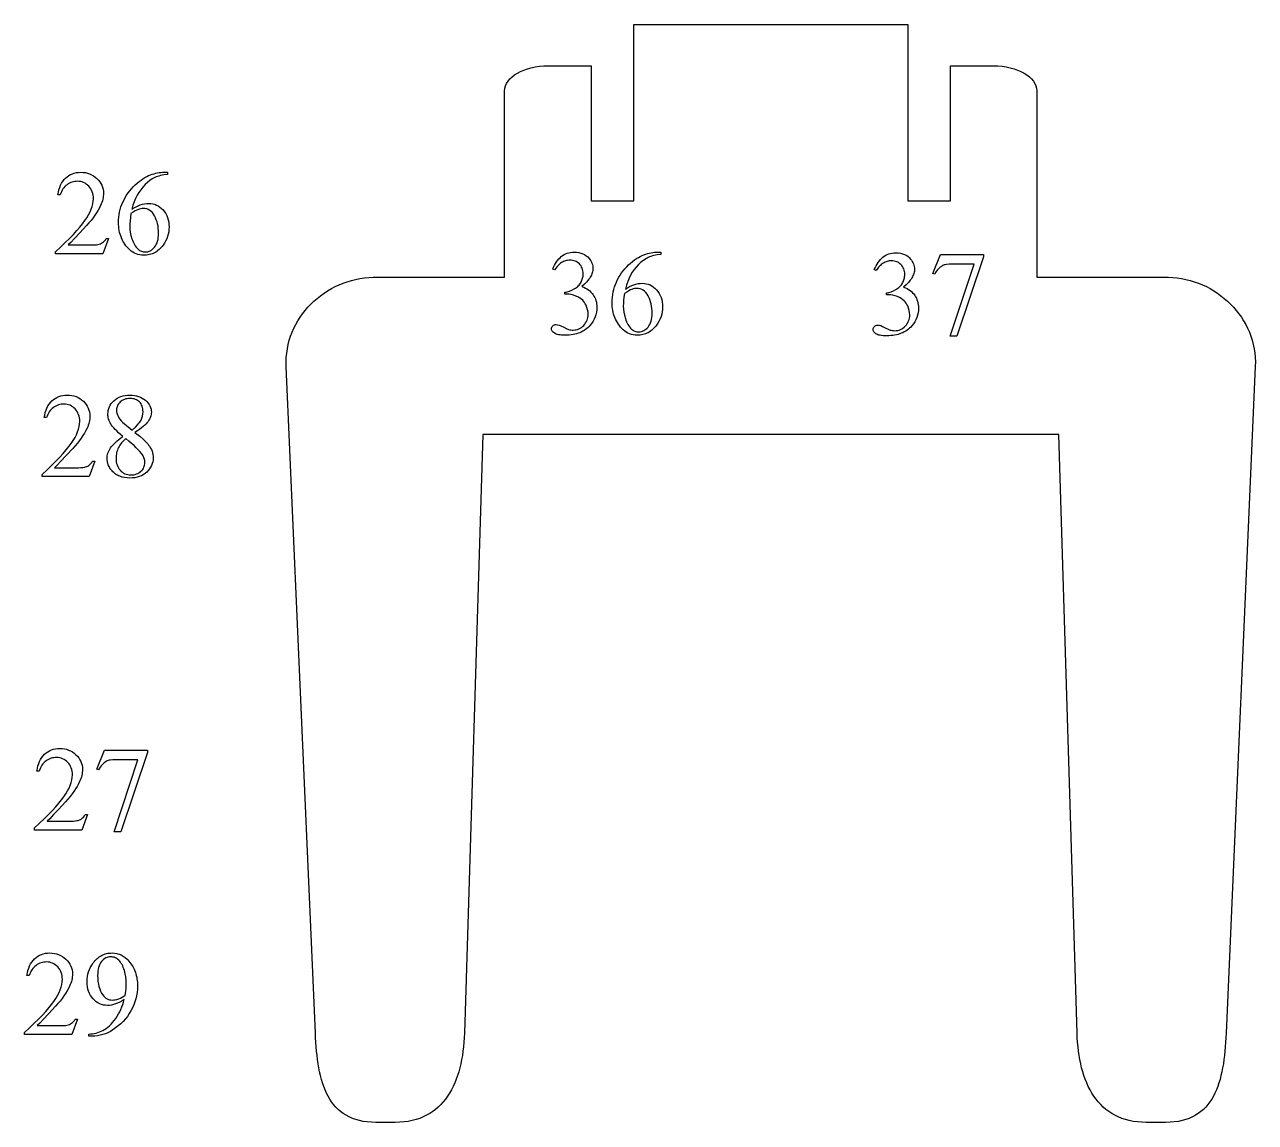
# Model space of a CAD drawing. Extents: x -27 to 581, y 232 to 579.
# Drawn here: x 492.7 to 581.4, y 235.8 to 314.9 of the extents above; entities that cross this region are included whole.
import ezdxf

# ---------------------------------------------------------------- set-up
doc = ezdxf.new("R2010")
doc.units = 0
doc.header["$MEASUREMENT"] = 0
doc.layers.get('0').update_dxf_attribs({"linetype": 'CONTINUOUS'})

msp = doc.modelspace()

# ---------------------------------------------------------------- linework, layer by layer
at = {"color": 1}
msp.add_lwpolyline([(517.806702, 296.680969), (527.276184, 296.68161), (527.276184, 310.110016), (527.292419, 310.294006), (527.34021, 310.47287), (527.417908, 310.64563), (527.523865, 310.811371), (527.656494, 310.969177), (527.814148, 311.118134), (527.9953, 311.257263), (528.198242, 311.385712), (528.421448, 311.502502), (528.663269, 311.60675), (528.922058, 311.697479), (529.196289, 311.773804), (529.484314, 311.834778), (529.784485, 311.879456), (530.095215, 311.906952), (530.414917, 311.916321), (533.508911, 311.916321), (533.508911, 302.183228), (536.580872, 302.183228), (536.580872, 314.882751), (556.335205, 314.882751), (556.335205, 302.183228), (559.407166, 302.183228), (559.407166, 311.916321), (562.50116, 311.916321), (562.820862, 311.906952), (563.131592, 311.879456), (563.431763, 311.834778), (563.719788, 311.773804), (563.994019, 311.697479), (564.252808, 311.60675), (564.494629, 311.502502), (564.717834, 311.385712), (564.920776, 311.257263), (565.101929, 311.118134), (565.259583, 310.969177), (565.392212, 310.811371), (565.498169, 310.64563), (565.575867, 310.47287), (565.623657, 310.294006), (565.639893, 310.110016), (565.639893, 296.68161), (575.109375, 296.680969), (575.433105, 296.665558), (575.753418, 296.634216), (576.069763, 296.587341), (576.381714, 296.52533), (576.688721, 296.448608), (576.990356, 296.357513), (577.286194, 296.252502), (577.575684, 296.133972), (577.858398, 296.002289), (578.133789, 295.857849), (578.401428, 295.70105), (578.660889, 295.532318), (578.911621, 295.352051), (579.153137, 295.160583), (579.38501, 294.958374), (579.606812, 294.745789), (579.817932, 294.523254), (580.017944, 294.291138), (580.206482, 294.049866), (580.382874, 293.799805), (580.546814, 293.541351), (580.697754, 293.274933), (580.835205, 293.000916), (580.95874, 292.719727), (581.06781, 292.431732), (581.161987, 292.13736), (581.240845, 291.836975), (581.303772, 291.531006), (581.350403, 291.219818), (581.380249, 290.903839), (581.392761, 290.583435), (581.387573, 290.259033), (579.28363, 242.208618), (579.267578, 241.879669), (579.247986, 241.554871), (579.224487, 241.234604), (579.196655, 240.919296), (579.164001, 240.609375), (579.126099, 240.305222), (579.082642, 240.007294), (579.033081, 239.715973), (578.97699, 239.431671), (578.914001, 239.154831), (578.84375, 238.885834), (578.765625, 238.625107), (578.679382, 238.373077), (578.584534, 238.130127), (578.480591, 237.896698), (578.367249, 237.673203), (578.244019, 237.460037), (578.110413, 237.257629), (577.966125, 237.066391), (577.810669, 236.886734), (577.643616, 236.71907), (577.464539, 236.563812), (577.273071, 236.421387), (577.068665, 236.292191), (576.851013, 236.176636), (576.61969, 236.07515), (576.374207, 235.988144), (576.114136, 235.916031), (575.839111, 235.859222), (575.548645, 235.81813), (575.242371, 235.793182), (574.919861, 235.78476), (573.524414, 235.78476), (573.199951, 235.793182), (572.888123, 235.818161), (572.588745, 235.859283), (572.301636, 235.916138), (572.026672, 235.988312), (571.76355, 236.075378), (571.512268, 236.176926), (571.272522, 236.292542), (571.044189, 236.421814), (570.827087, 236.564331), (570.621033, 236.719666), (570.425903, 236.887405), (570.241455, 237.067139), (570.067566, 237.258453), (569.904053, 237.460938), (569.750732, 237.674164), (569.607422, 237.89772), (569.473938, 238.131195), (569.350159, 238.374161), (569.23584, 238.626221), (569.13092, 238.886963), (569.035095, 239.155945), (568.948242, 239.432785), (568.870239, 239.717041), (568.800842, 240.008316), (568.739929, 240.306168), (568.687317, 240.610214), (568.642822, 240.920029), (568.606201, 241.235184), (568.577393, 241.555283), (568.556213, 241.879898), (568.542419, 242.208618), (567.215027, 285.341309), (546.458008, 285.341309), (525.70105, 285.341309), (524.373657, 242.208618), (524.359863, 241.879898), (524.338684, 241.555283), (524.309875, 241.235184), (524.273254, 240.920029), (524.22876, 240.610214), (524.176147, 240.306168), (524.115234, 240.008316), (524.045837, 239.717041), (523.967834, 239.432785), (523.880981, 239.155945), (523.785156, 238.886963), (523.680237, 238.626221), (523.565918, 238.374161), (523.442139, 238.131195), (523.308655, 237.89772), (523.165344, 237.674164), (523.012024, 237.460938), (522.848511, 237.258453), (522.674622, 237.067139), (522.490173, 236.887405), (522.295044, 236.719666), (522.088989, 236.564331), (521.871887, 236.421814), (521.643555, 236.292542), (521.403809, 236.176926), (521.152527, 236.075378), (520.889404, 235.988312), (520.614441, 235.916138), (520.327332, 235.859283), (520.027954, 235.818161), (519.716125, 235.793182), (519.391663, 235.78476), (517.996216, 235.78476), (517.673706, 235.793182), (517.367432, 235.81813), (517.076965, 235.859222), (516.801941, 235.916031), (516.54187, 235.988144), (516.296387, 236.07515), (516.065002, 236.176636), (515.847412, 236.292191), (515.643005, 236.421387), (515.451538, 236.563812), (515.272461, 236.71907), (515.105408, 236.886734), (514.949951, 237.066391), (514.805664, 237.257629), (514.672058, 237.460037), (514.548828, 237.673203), (514.435425, 237.896698), (514.331543, 238.130127), (514.236694, 238.373077), (514.150391, 238.625107), (514.072327, 238.885834), (514.002014, 239.154831), (513.939087, 239.431671), (513.882996, 239.715973), (513.833435, 240.007294), (513.789978, 240.305222), (513.752075, 240.609375), (513.719421, 240.919296), (513.691589, 241.234604), (513.668091, 241.554871), (513.648499, 241.879669), (513.632446, 242.208618), (511.528503, 290.259033), (511.523285, 290.583435), (511.535828, 290.903839), (511.565643, 291.219818), (511.612274, 291.531006), (511.675262, 291.836975), (511.754059, 292.13736), (511.848267, 292.431732), (511.957336, 292.719727), (512.080872, 293.000916), (512.218323, 293.274933), (512.369263, 293.541351), (512.533203, 293.799805), (512.709595, 294.049866), (512.898071, 294.291138), (513.098145, 294.523254), (513.309265, 294.745789), (513.531006, 294.958374), (513.762939, 295.160583), (514.004456, 295.352051), (514.255188, 295.532318), (514.514587, 295.70105), (514.782288, 295.857849), (515.057678, 296.002289), (515.340393, 296.133972), (515.629883, 296.252502), (515.925659, 296.357513), (516.227356, 296.448608), (516.534363, 296.52533), (516.846313, 296.587341), (517.162659, 296.634216), (517.482971, 296.665558)], close=True, dxfattribs=at)
at = {"color": 18}
for points in [[(498.710236, 299.474335), (498.306702, 298.365662), (494.908478, 298.365662), (494.908478, 298.522827), (495.26947, 298.856964), (495.602722, 299.175415), (495.908234, 299.47821), (496.186005, 299.76532), (496.436005, 300.036774), (496.658295, 300.292572), (496.852844, 300.532715), (497.019623, 300.757172), (497.162994, 300.971497), (497.287231, 301.181152), (497.392365, 301.386169), (497.478394, 301.586548), (497.545288, 301.782288), (497.593079, 301.973389), (497.621735, 302.159821), (497.631317, 302.341614), (497.626068, 302.475525), (497.610321, 302.603363), (497.584106, 302.725098), (497.547424, 302.840698), (497.500214, 302.950226), (497.442535, 303.05365), (497.37439, 303.15094), (497.295715, 303.242126), (497.209778, 303.324768), (497.11972, 303.396362), (497.025543, 303.45697), (496.927246, 303.506561), (496.824829, 303.545105), (496.718292, 303.572662), (496.607666, 303.589172), (496.492889, 303.594696), (496.388062, 303.59082), (496.28595, 303.579163), (496.186554, 303.559753), (496.089874, 303.532593), (495.995941, 303.49762), (495.904724, 303.454926), (495.816193, 303.404449), (495.730408, 303.346191), (495.648743, 303.280457), (495.572601, 303.207489), (495.501923, 303.127258), (495.436798, 303.039825), (495.377167, 302.94516), (495.323029, 302.843231), (495.274414, 302.7341), (495.231293, 302.617706), (495.074127, 302.617706), (495.105896, 302.808472), (495.148071, 302.987793), (495.200684, 303.155701), (495.263702, 303.312225), (495.337128, 303.457306), (495.42099, 303.590973), (495.515289, 303.713257), (495.619965, 303.824097), (495.733307, 303.922638), (495.853485, 304.008057), (495.980469, 304.080322), (496.114319, 304.139465), (496.254974, 304.185486), (496.402496, 304.218323), (496.556854, 304.238037), (496.718018, 304.244629), (496.889648, 304.237579), (497.054016, 304.216461), (497.211151, 304.181274), (497.361053, 304.13205), (497.503693, 304.068726), (497.63913, 303.991333), (497.767334, 303.899872), (497.888306, 303.794342), (497.998322, 303.67926), (498.093658, 303.559143), (498.174316, 303.43396), (498.240326, 303.303711), (498.291656, 303.168457), (498.328339, 303.028137), (498.350342, 302.882813), (498.357666, 302.732391), (498.354492, 302.623016), (498.34494, 302.513641), (498.32901, 302.404266), (498.306702, 302.294861), (498.278015, 302.185486), (498.242981, 302.076111), (498.201569, 301.966736), (498.153778, 301.857361), (498.069092, 301.684052), (497.972198, 301.50824), (497.863068, 301.329895), (497.74176, 301.149048), (497.608215, 300.965637), (497.462463, 300.779755), (497.304504, 300.591309), (497.134308, 300.40036), (496.655121, 299.880005), (496.275208, 299.474335), (495.994568, 299.18338), (495.813263, 299.00708), (497.316956, 299.00708), (497.529236, 299.009216), (497.707245, 299.015594), (497.850983, 299.026215), (497.96051, 299.041077), (498.050629, 299.062439), (498.136261, 299.09259), (498.217377, 299.13147), (498.293945, 299.179138), (498.365906, 299.236603), (498.433075, 299.304962), (498.495453, 299.384216), (498.55307, 299.474335)], [(502.970764, 304.244629), (502.970764, 304.087433), (502.703308, 304.052795), (502.461578, 304.004089), (502.350372, 303.974426), (502.245605, 303.941284), (502.147278, 303.904633), (502.055389, 303.864441), (501.966827, 303.819733), (501.878571, 303.769531), (501.70282, 303.652588), (501.528107, 303.513611), (501.354492, 303.35257), (501.188812, 303.175629), (501.038025, 302.988861), (500.9021, 302.792267), (500.781036, 302.585846), (500.672058, 302.364563), (500.572357, 302.123383), (500.481964, 301.862274), (500.400848, 301.581238), (500.553864, 301.67981), (500.70697, 301.765228), (500.860229, 301.837524), (501.013611, 301.896637), (501.167114, 301.942627), (501.32077, 301.975494), (501.474548, 301.995209), (501.628479, 302.00177), (501.773621, 301.994354), (501.913879, 301.972046), (502.049194, 301.934875), (502.179626, 301.882843), (502.305145, 301.815948), (502.42572, 301.734161), (502.541412, 301.637512), (502.652191, 301.526031), (502.753723, 301.402832), (502.841736, 301.271149), (502.916229, 301.130981), (502.977142, 300.9823), (503.024536, 300.825134), (503.05838, 300.659485), (503.078705, 300.485321), (503.085449, 300.302673), (503.078613, 300.124115), (503.058105, 299.949585), (503.023926, 299.778992), (502.976074, 299.612396), (502.914551, 299.449799), (502.839355, 299.291168), (502.750488, 299.136505), (502.647949, 298.98584), (502.58078, 298.898407), (502.510956, 298.816589), (502.438477, 298.740448), (502.363342, 298.669922), (502.285553, 298.605042), (502.205109, 298.545807), (502.122009, 298.492218), (502.036255, 298.444275), (501.947845, 298.401947), (501.856781, 298.365265), (501.763062, 298.334229), (501.666718, 298.308868), (501.567688, 298.289124), (501.466003, 298.275024), (501.361664, 298.266541), (501.254669, 298.263733), (501.109833, 298.269836), (500.970612, 298.288147), (500.836914, 298.318665), (500.708832, 298.36142), (500.586304, 298.416382), (500.46936, 298.483551), (500.357971, 298.562927), (500.252197, 298.654541), (500.154449, 298.751343), (500.063019, 298.851654), (499.977905, 298.955475), (499.899078, 299.062836), (499.826569, 299.173706), (499.760376, 299.288116), (499.70047, 299.406006), (499.646881, 299.527435), (499.599579, 299.652405), (499.558594, 299.780853), (499.523926, 299.912842), (499.495544, 300.04834), (499.47348, 300.187347), (499.457733, 300.329895), (499.448273, 300.475922), (499.445099, 300.625488), (499.449951, 300.817566), (499.464478, 301.007263), (499.488708, 301.19458), (499.522644, 301.379486), (499.566223, 301.562012), (499.619537, 301.742126), (499.682526, 301.919861), (499.755188, 302.095215), (499.836884, 302.266937), (499.926849, 302.433716), (500.025085, 302.595612), (500.131653, 302.752563), (500.246521, 302.904633), (500.369659, 303.051788), (500.501129, 303.194031), (500.640869, 303.331329), (500.783997, 303.460693), (500.925598, 303.579041), (501.065674, 303.68634), (501.204224, 303.782654), (501.341248, 303.86795), (501.476746, 303.94223), (501.610718, 304.005463), (501.743164, 304.057709), (501.873718, 304.101501), (502.002014, 304.139465), (502.128052, 304.1716), (502.251831, 304.197876), (502.373352, 304.218323), (502.492645, 304.232941), (502.60965, 304.241699), (502.724396, 304.244629)], [(500.328644, 301.271149), (500.295197, 300.99823), (500.271301, 300.75293), (500.256958, 300.535217), (500.252197, 300.345154), (500.261627, 300.136871), (500.289886, 299.91983), (500.337006, 299.694031), (500.402985, 299.459473), (500.442963, 299.343079), (500.487549, 299.23288), (500.536682, 299.128845), (500.590424, 299.030975), (500.648712, 298.939301), (500.711609, 298.85376), (500.779083, 298.774414), (500.851135, 298.701233), (500.906738, 298.654449), (500.965302, 298.613892), (501.026733, 298.57959), (501.091125, 298.551514), (501.158417, 298.529663), (501.228638, 298.514069), (501.301788, 298.50473), (501.377838, 298.501587), (501.469025, 298.50705), (501.557709, 298.523376), (501.643982, 298.550598), (501.727753, 298.588684), (501.809113, 298.637665), (501.888, 298.69754), (501.964417, 298.76828), (502.038391, 298.849915), (502.106567, 298.94165), (502.16568, 299.042664), (502.215698, 299.152985), (502.256622, 299.272583), (502.288452, 299.401459), (502.311157, 299.539673), (502.324799, 299.687134), (502.329346, 299.843903), (502.324829, 300.022461), (502.31131, 300.194885), (502.288727, 300.361206), (502.257141, 300.521423), (502.216522, 300.675537), (502.16687, 300.823547), (502.108215, 300.965454), (502.040497, 301.101257), (501.964508, 301.225708), (501.880951, 301.333557), (501.789825, 301.424805), (501.691132, 301.499481), (501.584869, 301.557556), (501.471039, 301.59903), (501.34964, 301.623932), (501.220673, 301.632233), (501.138519, 301.627991), (501.053436, 301.615234), (500.965424, 301.593994), (500.874481, 301.56427), (500.771088, 301.520447), (500.64563, 301.457001), (500.498169, 301.373901)], [(530.737915, 297.272186), (530.801514, 297.413544), (530.869202, 297.54657), (530.940918, 297.671326), (531.016663, 297.787781), (531.096497, 297.895935), (531.180359, 297.995789), (531.26825, 298.087341), (531.360229, 298.170593), (531.457092, 298.244781), (531.559753, 298.309052), (531.668152, 298.363464), (531.782349, 298.407959), (531.902344, 298.442566), (532.028076, 298.467285), (532.159546, 298.482117), (532.296875, 298.487061), (532.464905, 298.480042), (532.622864, 298.458923), (532.770752, 298.423737), (532.908569, 298.374512), (533.036255, 298.311188), (533.15387, 298.233795), (533.261353, 298.142334), (533.358826, 298.036804), (533.4245, 297.952179), (533.481445, 297.866089), (533.529663, 297.778534), (533.569092, 297.689545), (533.599731, 297.59906), (533.621643, 297.507141), (533.634766, 297.413757), (533.63916, 297.318909), (533.636108, 297.240173), (533.626831, 297.161072), (533.611389, 297.081665), (533.589783, 297.001923), (533.562012, 296.921844), (533.528076, 296.841431), (533.487915, 296.760712), (533.44165, 296.679626), (533.38916, 296.598206), (533.330566, 296.516479), (533.194763, 296.35202), (533.034241, 296.186218), (532.84906, 296.019104), (532.977783, 295.964264), (533.098389, 295.90387), (533.210876, 295.837891), (533.315247, 295.766357), (533.41156, 295.68924), (533.499756, 295.606537), (533.579895, 295.51825), (533.651917, 295.424408), (533.715637, 295.325653), (533.770874, 295.222656), (533.817566, 295.115387), (533.855774, 295.003876), (533.885559, 294.888123), (533.906799, 294.768127), (533.919495, 294.64386), (533.923767, 294.515381), (533.916321, 294.331604), (533.894043, 294.154053), (533.856873, 293.982758), (533.80481, 293.817688), (533.737915, 293.658844), (533.656128, 293.506256), (533.559509, 293.359924), (533.447998, 293.219788), (533.368347, 293.133392), (533.284302, 293.052551), (533.195862, 292.977295), (533.103149, 292.907593), (533.006042, 292.843475), (532.904602, 292.784943), (532.798828, 292.731964), (532.688721, 292.68457), (532.574219, 292.642761), (532.455444, 292.606537), (532.332275, 292.575867), (532.204712, 292.550781), (532.072876, 292.53125), (531.936646, 292.517334), (531.796082, 292.508972), (531.651184, 292.506165), (531.511536, 292.508423), (531.383484, 292.515198), (531.267029, 292.526489), (531.16217, 292.542297), (531.06897, 292.562592), (530.987366, 292.587402), (530.917358, 292.61676), (530.859009, 292.650604), (530.766968, 292.724152), (530.730835, 292.761902), (530.701294, 292.800354), (530.678284, 292.839417), (530.661865, 292.879181), (530.651978, 292.919617), (530.648743, 292.960693), (530.654968, 293.020416), (530.673706, 293.076447), (530.704895, 293.128754), (530.748535, 293.177338), (530.800964, 293.218201), (530.858459, 293.247406), (530.920959, 293.264954), (530.988525, 293.270782), (531.095825, 293.262268), (531.2052, 293.236786), (531.323059, 293.187408), (531.532288, 293.081757), (531.747864, 292.975037), (531.826172, 292.941956), (531.884827, 292.922455), (531.964722, 292.902008), (532.047302, 292.887421), (532.132507, 292.878662), (532.220398, 292.875732), (532.326965, 292.880981), (532.429993, 292.896698), (532.529541, 292.922913), (532.625549, 292.959625), (532.718018, 293.006836), (532.807007, 293.064514), (532.892456, 293.13266), (532.974365, 293.211304), (533.049561, 293.297119), (533.114685, 293.38678), (533.1698, 293.480316), (533.214905, 293.577698), (533.25, 293.678894), (533.275024, 293.783966), (533.2901, 293.892883), (533.295105, 294.005646), (533.285828, 294.172363), (533.257935, 294.336975), (533.211487, 294.499451), (533.146423, 294.65979), (533.089844, 294.771576), (533.03064, 294.869019), (532.968811, 294.952118), (532.904297, 295.020874), (532.804504, 295.103821), (532.687683, 295.1828), (532.553833, 295.257813), (532.403076, 295.328827), (532.242981, 295.389221), (532.081299, 295.432373), (531.91803, 295.458252), (531.753174, 295.466888), (531.617249, 295.466888), (531.617249, 295.59433), (531.701172, 295.607391), (531.785156, 295.625366), (531.953308, 295.676086), (532.121765, 295.74646), (532.290466, 295.836426), (532.372009, 295.887634), (532.447815, 295.941315), (532.517761, 295.997528), (532.58197, 296.056274), (532.640442, 296.117523), (532.693115, 296.181305), (532.73999, 296.24762), (532.781128, 296.316437), (532.816956, 296.38739), (532.848022, 296.460083), (532.874268, 296.534485), (532.895813, 296.610596), (532.912537, 296.688446), (532.9245, 296.768036), (532.931641, 296.849335), (532.934021, 296.932373), (532.929749, 297.039124), (532.916931, 297.140656), (532.895508, 297.236908), (532.86554, 297.327942), (532.827026, 297.413727), (532.779907, 297.494263), (532.724243, 297.56958), (532.660034, 297.639618), (532.589478, 297.70285), (532.514709, 297.757629), (532.43573, 297.804016), (532.3526, 297.841919), (532.26532, 297.871429), (532.173828, 297.892517), (532.078125, 297.905151), (531.978271, 297.909363), (531.896851, 297.906616), (531.817078, 297.898346), (531.739014, 297.884583), (531.662598, 297.865295), (531.587952, 297.840515), (531.514954, 297.810211), (531.443665, 297.774414), (531.374023, 297.733093), (531.306091, 297.686249), (531.239868, 297.633911), (531.175354, 297.57608), (531.112549, 297.512726), (531.051392, 297.443848), (530.991943, 297.369507), (530.878113, 297.204224)], [(538.545349, 298.487061), (538.545349, 298.329895), (538.277893, 298.295258), (538.036133, 298.246521), (537.924927, 298.216888), (537.82019, 298.183746), (537.721863, 298.147064), (537.629944, 298.106873), (537.541443, 298.062195), (537.453125, 298.011963), (537.277405, 297.89502), (537.102722, 297.756042), (536.929077, 297.595032), (536.763428, 297.418091), (536.61261, 297.231323), (536.476685, 297.034729), (536.355652, 296.828308), (536.246643, 296.607025), (536.146973, 296.365814), (536.05658, 296.104736), (535.975464, 295.8237), (536.128418, 295.922272), (536.281555, 296.00769), (536.434814, 296.079956), (536.588196, 296.139099), (536.741699, 296.185089), (536.895386, 296.217957), (537.049133, 296.237671), (537.203064, 296.244232), (537.348206, 296.236786), (537.488464, 296.214478), (537.623779, 296.177338), (537.754211, 296.125305), (537.8797, 296.05838), (538.000305, 295.976624), (538.116028, 295.879974), (538.226746, 295.768494), (538.328308, 295.645294), (538.416321, 295.513611), (538.490784, 295.373444), (538.551758, 295.224762), (538.599121, 295.067596), (538.632996, 294.901917), (538.653259, 294.727783), (538.660034, 294.545105), (538.653198, 294.366577), (538.63269, 294.192017), (538.598511, 294.021454), (538.550659, 293.854858), (538.489136, 293.69223), (538.41394, 293.53363), (538.325073, 293.378967), (538.222534, 293.228302), (538.155334, 293.140869), (538.08551, 293.059052), (538.013062, 292.98291), (537.937927, 292.912354), (537.860168, 292.847504), (537.779724, 292.788269), (537.696594, 292.73468), (537.61084, 292.686707), (537.522461, 292.644409), (537.431396, 292.607727), (537.337646, 292.576691), (537.241272, 292.5513), (537.142273, 292.531555), (537.040588, 292.517456), (536.936218, 292.509003), (536.829224, 292.506165), (536.684448, 292.512268), (536.545166, 292.530609), (536.411499, 292.561127), (536.283386, 292.603882), (536.160889, 292.658844), (536.043945, 292.726013), (535.932556, 292.805389), (535.826782, 292.896973), (535.729065, 292.993774), (535.637634, 293.094116), (535.55249, 293.197937), (535.473694, 293.305298), (535.401184, 293.416168), (535.334961, 293.530548), (535.275085, 293.648468), (535.221436, 293.769897), (535.174194, 293.894836), (535.133179, 294.023315), (535.098511, 294.155273), (535.070129, 294.290771), (535.048096, 294.42981), (535.032288, 294.572327), (535.022827, 294.718384), (535.019714, 294.86795), (535.024536, 295.060028), (535.039063, 295.249725), (535.063293, 295.437012), (535.097229, 295.621948), (535.140808, 295.804443), (535.194092, 295.984589), (535.25708, 296.162323), (535.329773, 296.337677), (535.411438, 296.509399), (535.501404, 296.676178), (535.59967, 296.838074), (535.706238, 296.995026), (535.821106, 297.147095), (535.944275, 297.29422), (536.075684, 297.436462), (536.215454, 297.573792), (536.358582, 297.703156), (536.500183, 297.821472), (536.640259, 297.928802), (536.778809, 298.025116), (536.915833, 298.110413), (537.051331, 298.184662), (537.185303, 298.247925), (537.317749, 298.300171), (537.448303, 298.343964), (537.576599, 298.381927), (537.702637, 298.414063), (537.826416, 298.440338), (537.947937, 298.460785), (538.0672, 298.475372), (538.184204, 298.484131), (538.299011, 298.487061)], [(553.919922, 297.22702), (553.983521, 297.368347), (554.051208, 297.501404), (554.122925, 297.62616), (554.198669, 297.742584), (554.278442, 297.850739), (554.362305, 297.950592), (554.450256, 298.042175), (554.542175, 298.125427), (554.639099, 298.199585), (554.741699, 298.263855), (554.850159, 298.318268), (554.964294, 298.362762), (555.08429, 298.397369), (555.210022, 298.422119), (555.341553, 298.436951), (555.478821, 298.441895), (555.646912, 298.434845), (555.804871, 298.413757), (555.952759, 298.378571), (556.090515, 298.329315), (556.218201, 298.265991), (556.335815, 298.188599), (556.443359, 298.097137), (556.540771, 297.991608), (556.606506, 297.906982), (556.663452, 297.820923), (556.711609, 297.733368), (556.751038, 297.644348), (556.781738, 297.553894), (556.803589, 297.461975), (556.816772, 297.368591), (556.821167, 297.273743), (556.818054, 297.195007), (556.808777, 297.115906), (556.793335, 297.036499), (556.771729, 296.956757), (556.743958, 296.876678), (556.710022, 296.796265), (556.669922, 296.715515), (556.623596, 296.63446), (556.571167, 296.55304), (556.512512, 296.471313), (556.376709, 296.306824), (556.216248, 296.141052), (556.031067, 295.973907), (556.159729, 295.919098), (556.280334, 295.858704), (556.392822, 295.792725), (556.497253, 295.721191), (556.593567, 295.644043), (556.681763, 295.56134), (556.761841, 295.473083), (556.833862, 295.379211), (556.897583, 295.280457), (556.95282, 295.17746), (556.999573, 295.07019), (557.037781, 294.958679), (557.067505, 294.842957), (557.088745, 294.722961), (557.101501, 294.598694), (557.105713, 294.470215), (557.098328, 294.286407), (557.075989, 294.108887), (557.038818, 293.937561), (556.986816, 293.772491), (556.919922, 293.613678), (556.838135, 293.46109), (556.741516, 293.314728), (556.630005, 293.174622), (556.550293, 293.088196), (556.466248, 293.007385), (556.377869, 292.932098), (556.285095, 292.862427), (556.188049, 292.798309), (556.086609, 292.739746), (555.980835, 292.686798), (555.870667, 292.639404), (555.756226, 292.597595), (555.63739, 292.56134), (555.514221, 292.530701), (555.386719, 292.505615), (555.254822, 292.486084), (555.118652, 292.472137), (554.978088, 292.463776), (554.833191, 292.460999), (554.693481, 292.463257), (554.56543, 292.470032), (554.448975, 292.481323), (554.344177, 292.497101), (554.250916, 292.517395), (554.169312, 292.542236), (554.099365, 292.571564), (554.040955, 292.605408), (553.948975, 292.678955), (553.912842, 292.716736), (553.88324, 292.755157), (553.860291, 292.79425), (553.843811, 292.834015), (553.833984, 292.87442), (553.830688, 292.915527), (553.836914, 292.97525), (553.855652, 293.03125), (553.886841, 293.083557), (553.930542, 293.132141), (553.982971, 293.173035), (554.040405, 293.20224), (554.102966, 293.219757), (554.170532, 293.225586), (554.277771, 293.217102), (554.387146, 293.19162), (554.505005, 293.142242), (554.714233, 293.03656), (554.92981, 292.92984), (555.008118, 292.89679), (555.066772, 292.877289), (555.146729, 292.856842), (555.229309, 292.842224), (555.314514, 292.833466), (555.402405, 292.830566), (555.508911, 292.835815), (555.612, 292.851532), (555.711487, 292.877747), (555.807495, 292.914459), (555.900024, 292.961639), (555.988953, 293.019318), (556.074402, 293.087463), (556.156372, 293.166138), (556.231506, 293.251953), (556.296692, 293.341614), (556.351807, 293.43512), (556.396912, 293.532501), (556.431946, 293.633728), (556.457031, 293.73877), (556.472046, 293.847717), (556.477051, 293.960449), (556.467773, 294.127197), (556.43988, 294.291809), (556.393433, 294.454285), (556.328369, 294.614624), (556.271851, 294.726379), (556.212646, 294.823822), (556.150757, 294.906921), (556.086243, 294.975677), (555.98645, 295.058655), (555.869629, 295.137634), (555.73584, 295.212646), (555.585022, 295.283661), (555.424927, 295.344055), (555.263245, 295.387207), (555.099976, 295.413086), (554.93512, 295.421692), (554.799194, 295.421692), (554.799194, 295.549133), (554.883118, 295.562225), (554.967102, 295.5802), (555.135315, 295.63092), (555.303772, 295.701263), (555.472473, 295.79126), (555.554016, 295.842438), (555.629761, 295.896118), (555.699768, 295.952332), (555.763977, 296.011078), (555.822388, 296.072357), (555.875061, 296.136139), (555.921997, 296.202454), (555.963074, 296.271271), (555.998901, 296.342224), (556.029968, 296.414886), (556.056274, 296.489288), (556.077759, 296.56543), (556.094482, 296.64328), (556.106445, 296.722839), (556.113586, 296.804169), (556.116028, 296.887207), (556.111755, 296.993958), (556.098877, 297.095459), (556.077454, 297.191742), (556.047485, 297.282776), (556.008972, 297.368561), (555.961914, 297.449097), (555.90625, 297.524384), (555.842041, 297.594452), (555.771423, 297.657654), (555.696655, 297.712463), (555.617737, 297.75882), (555.534607, 297.796753), (555.447266, 297.826263), (555.355774, 297.847321), (555.260132, 297.859985), (555.160278, 297.864197), (555.078796, 297.86142), (554.999023, 297.853149), (554.920959, 297.839386), (554.844604, 297.820129), (554.769897, 297.795319), (554.696899, 297.765015), (554.62561, 297.729218), (554.55603, 297.687897), (554.488098, 297.641083), (554.421875, 297.588745), (554.357361, 297.530884), (554.294495, 297.467529), (554.233337, 297.398682), (554.173889, 297.32431), (554.060059, 297.159058)], [(558.702881, 298.322937), (561.791077, 298.322937), (561.791077, 298.16153), (559.871033, 292.444), (559.395325, 292.444), (561.115662, 297.630554), (559.53125, 297.630554), (559.308472, 297.623383), (559.120239, 297.601868), (559.039063, 297.585754), (558.966553, 297.56604), (558.902649, 297.542755), (558.847351, 297.515869), (558.760315, 297.463684), (558.677673, 297.404907), (558.599426, 297.339447), (558.525574, 297.267365), (558.456055, 297.18866), (558.390991, 297.103302), (558.330261, 297.011292), (558.273865, 296.912689), (558.150696, 296.959412)], [(535.903259, 295.513611), (535.869812, 295.240692), (535.845886, 294.995392), (535.831543, 294.777679), (535.826782, 294.587585), (535.836182, 294.379333), (535.864502, 294.162292), (535.911621, 293.936493), (535.9776, 293.701935), (536.017578, 293.585541), (536.062134, 293.475342), (536.111267, 293.371307), (536.164978, 293.273438), (536.223328, 293.181732), (536.286194, 293.096222), (536.353638, 293.016876), (536.42572, 292.943695), (536.481323, 292.896912), (536.539856, 292.856354), (536.601318, 292.822021), (536.66571, 292.793976), (536.733032, 292.772125), (536.803223, 292.756531), (536.876404, 292.747162), (536.952454, 292.744049), (537.043579, 292.749512), (537.132324, 292.765808), (537.218567, 292.79303), (537.302368, 292.831116), (537.383667, 292.880127), (537.462585, 292.939972), (537.539001, 293.010742), (537.612976, 293.092377), (537.681152, 293.184082), (537.740295, 293.285126), (537.790283, 293.395416), (537.831177, 293.515015), (537.863037, 293.643921), (537.885742, 293.782104), (537.899414, 293.929596), (537.903931, 294.086365), (537.899414, 294.264893), (537.885864, 294.437317), (537.863342, 294.603638), (537.831726, 294.763885), (537.791138, 294.917999), (537.741455, 295.06601), (537.6828, 295.207886), (537.615112, 295.343689), (537.539124, 295.46814), (537.455566, 295.575989), (537.36438, 295.667267), (537.265686, 295.741943), (537.159424, 295.799988), (537.045654, 295.841492), (536.924255, 295.866394), (536.795288, 295.874664), (536.713074, 295.870422), (536.627991, 295.857666), (536.539978, 295.836426), (536.449097, 295.806702), (536.345642, 295.762909), (536.220215, 295.699463), (536.072754, 295.616364)], [(497.727386, 283.420135), (497.323853, 282.311462), (493.925629, 282.311462), (493.925629, 282.468628), (494.286621, 282.802734), (494.619873, 283.121185), (494.925385, 283.423981), (495.203156, 283.711121), (495.453156, 283.982574), (495.675446, 284.238373), (495.869965, 284.478485), (496.036774, 284.702972), (496.180145, 284.917297), (496.304382, 285.126953), (496.409515, 285.33197), (496.495544, 285.532349), (496.562439, 285.728088), (496.610229, 285.919159), (496.638885, 286.105591), (496.648438, 286.287384), (496.643219, 286.421326), (496.627472, 286.549164), (496.601257, 286.670898), (496.564545, 286.786499), (496.517365, 286.896027), (496.459686, 286.99942), (496.391541, 287.096741), (496.312866, 287.187927), (496.226929, 287.270569), (496.136871, 287.342163), (496.042664, 287.402771), (495.944366, 287.452332), (495.84198, 287.490906), (495.735443, 287.518463), (495.624817, 287.534973), (495.51004, 287.540497), (495.405212, 287.536621), (495.303101, 287.524963), (495.203705, 287.505554), (495.107025, 287.478363), (495.013092, 287.44342), (494.921844, 287.400696), (494.833344, 287.35022), (494.747559, 287.291992), (494.665894, 287.226257), (494.589722, 287.153259), (494.519073, 287.073059), (494.453949, 286.985626), (494.394318, 286.89093), (494.340179, 286.789032), (494.291565, 286.679871), (494.248444, 286.563507), (494.091278, 286.563507), (494.123047, 286.754242), (494.165222, 286.933594), (494.217834, 287.101501), (494.280853, 287.257996), (494.354279, 287.403107), (494.438141, 287.536774), (494.53241, 287.659027), (494.637115, 287.769867), (494.750458, 287.868439), (494.870605, 287.953857), (494.99762, 288.026123), (495.13147, 288.085266), (495.272125, 288.131256), (495.419647, 288.164124), (495.574005, 288.183838), (495.735168, 288.190399), (495.906769, 288.18335), (496.071136, 288.162262), (496.228271, 288.127075), (496.378174, 288.07782), (496.520844, 288.014526), (496.656281, 287.937134), (496.784485, 287.845673), (496.905457, 287.740143), (497.015442, 287.625061), (497.110809, 287.504913), (497.191467, 287.37973), (497.257477, 287.249512), (497.308807, 287.114258), (497.34549, 286.973938), (497.367493, 286.828583), (497.374817, 286.678192), (497.371643, 286.568817), (497.362091, 286.459412), (497.346161, 286.350037), (497.323853, 286.240662), (497.295166, 286.131287), (497.260132, 286.021912), (497.218719, 285.912537), (497.170929, 285.803131), (497.086243, 285.629852), (496.989349, 285.454041), (496.880219, 285.275696), (496.758881, 285.094818), (496.625366, 284.911438), (496.479614, 284.725525), (496.321625, 284.537109), (496.151459, 284.346161), (495.672272, 283.825806), (495.292358, 283.420135), (495.011719, 283.12915), (494.830414, 282.952881), (496.334106, 282.952881), (496.546387, 282.955017), (496.724396, 282.961365), (496.868134, 282.971985), (496.977661, 282.986877), (497.06778, 283.00824), (497.153412, 283.038361), (497.234528, 283.077271), (497.311096, 283.124908), (497.383057, 283.182373), (497.450226, 283.250763), (497.512604, 283.330017), (497.570221, 283.420135)], [(499.757843, 285.212708), (499.446289, 285.479248), (499.313293, 285.602173), (499.195526, 285.718201), (499.092957, 285.827301), (499.005585, 285.929504), (498.933411, 286.024841), (498.876404, 286.11322), (498.830109, 286.198578), (498.790009, 286.284729), (498.756042, 286.371674), (498.728271, 286.459412), (498.706665, 286.547974), (498.691254, 286.637299), (498.681976, 286.727417), (498.678894, 286.818359), (498.685669, 286.956116), (498.705963, 287.08902), (498.739838, 287.217102), (498.787201, 287.340302), (498.848145, 287.458679), (498.922607, 287.572205), (499.01062, 287.680908), (499.112183, 287.784729), (499.224945, 287.879822), (499.346588, 287.962219), (499.477142, 288.031921), (499.616608, 288.088989), (499.764923, 288.133362), (499.92218, 288.165039), (500.088287, 288.184052), (500.263306, 288.190399), (500.433228, 288.184509), (500.594635, 288.166779), (500.747559, 288.137238), (500.891998, 288.095886), (501.027924, 288.042725), (501.155365, 287.977753), (501.274292, 287.90094), (501.384735, 287.812347), (501.484283, 287.716187), (501.570587, 287.616699), (501.643585, 287.513855), (501.703308, 287.407745), (501.749786, 287.298279), (501.782959, 287.185547), (501.802887, 287.069458), (501.809509, 286.950043), (501.805939, 286.869141), (501.795166, 286.787842), (501.777252, 286.706116), (501.752167, 286.624023), (501.71991, 286.541534), (501.680481, 286.458618), (501.633881, 286.375336), (501.580139, 286.291626), (501.515015, 286.205872), (501.434387, 286.116425), (501.338196, 286.023224), (501.226501, 285.926331), (501.099274, 285.825714), (500.956512, 285.721375), (500.798218, 285.613312), (500.62439, 285.501556), (500.966583, 285.228088), (501.245605, 284.985443), (501.36145, 284.875671), (501.461456, 284.77359), (501.545685, 284.679199), (501.614105, 284.592529), (501.689789, 284.483459), (501.755341, 284.372955), (501.810852, 284.260986), (501.856232, 284.147583), (501.891541, 284.032684), (501.916779, 283.916321), (501.931915, 283.798523), (501.936951, 283.67926), (501.929718, 283.530151), (501.90802, 283.386536), (501.871826, 283.248474), (501.821198, 283.115875), (501.756073, 282.988831), (501.676514, 282.867249), (501.582458, 282.751221), (501.473938, 282.640656), (501.353668, 282.539612), (501.224396, 282.452026), (501.08606, 282.37793), (500.938721, 282.317291), (500.782349, 282.270142), (500.616943, 282.23645), (500.442535, 282.216248), (500.259064, 282.209503), (500.059753, 282.217529), (499.871735, 282.241638), (499.694977, 282.281799), (499.52951, 282.338013), (499.451019, 282.372131), (499.375336, 282.410278), (499.30246, 282.452454), (499.232422, 282.498627), (499.165222, 282.548828), (499.10083, 282.603027), (499.039246, 282.661255), (498.980499, 282.723511), (498.894867, 282.827698), (498.820679, 282.934296), (498.757874, 283.043274), (498.706512, 283.154663), (498.666534, 283.268402), (498.638, 283.384552), (498.62088, 283.503113), (498.615173, 283.624023), (498.619202, 283.719513), (498.631226, 283.814789), (498.651306, 283.909851), (498.679413, 284.00473), (498.715576, 284.099426), (498.759735, 284.193909), (498.811951, 284.288177), (498.872162, 284.382263), (498.94223, 284.477478), (499.023895, 284.575134), (499.117188, 284.675262), (499.222076, 284.777832), (499.338593, 284.882874), (499.466736, 284.990356), (499.606476, 285.100281)], [(500.424744, 285.667206), (500.65625, 285.884521), (500.841003, 286.077637), (500.915894, 286.165161), (500.979065, 286.246643), (501.030579, 286.322083), (501.070404, 286.391479), (501.129883, 286.528595), (501.172333, 286.674469), (501.197845, 286.829102), (501.206329, 286.992523), (501.202423, 287.101013), (501.190674, 287.203461), (501.171082, 287.299866), (501.143677, 287.390228), (501.108429, 287.474548), (501.065369, 287.552826), (501.014435, 287.625061), (500.955719, 287.691284), (500.890198, 287.750519), (500.81897, 287.801849), (500.742065, 287.845306), (500.659424, 287.880859), (500.571075, 287.908478), (500.477051, 287.928223), (500.377289, 287.940063), (500.27182, 287.944031), (500.166016, 287.940125), (500.065277, 287.928345), (499.969543, 287.908783), (499.878906, 287.881378), (499.793274, 287.84613), (499.712708, 287.80304), (499.637177, 287.752136), (499.566681, 287.69342), (499.50296, 287.629425), (499.447754, 287.562805), (499.401031, 287.4935), (499.362793, 287.421539), (499.333069, 287.346954), (499.311829, 287.269684), (499.299072, 287.189789), (499.29483, 287.107208), (499.301849, 286.996765), (499.322968, 286.886322), (499.358154, 286.775879), (499.407379, 286.665436), (499.469635, 286.556335), (499.543854, 286.44986), (499.630005, 286.346069), (499.728088, 286.244904)], [(499.957489, 285.05127), (499.872192, 284.976135), (499.792603, 284.899292), (499.71875, 284.820801), (499.650574, 284.740662), (499.588135, 284.658875), (499.531372, 284.575409), (499.480347, 284.490295), (499.434998, 284.403503), (499.395172, 284.315002), (499.360657, 284.224701), (499.331451, 284.132599), (499.307556, 284.038727), (499.288971, 283.943054), (499.275696, 283.845581), (499.267731, 283.746307), (499.265076, 283.645264), (499.269775, 283.511688), (499.283813, 283.384949), (499.30719, 283.265045), (499.339966, 283.151978), (499.38208, 283.045776), (499.433533, 282.946381), (499.494385, 282.853821), (499.564545, 282.768097), (499.641968, 282.690948), (499.724518, 282.624084), (499.812164, 282.567505), (499.904907, 282.521179), (500.002777, 282.485199), (500.105743, 282.459473), (500.213837, 282.444031), (500.327026, 282.438904), (500.438873, 282.442932), (500.545013, 282.455078), (500.645416, 282.475342), (500.740143, 282.503662), (500.829132, 282.5401), (500.912445, 282.584656), (500.990021, 282.637268), (501.06189, 282.697998), (501.126617, 282.764526), (501.182709, 282.834473), (501.230164, 282.907867), (501.268982, 282.984741), (501.299194, 283.065063), (501.32074, 283.148804), (501.33371, 283.236023), (501.338013, 283.326691), (501.33548, 283.402161), (501.327911, 283.475616), (501.315308, 283.547119), (501.297668, 283.616577), (501.274963, 283.684082), (501.247223, 283.749603), (501.214417, 283.81311), (501.176605, 283.874634), (501.091583, 283.991516), (500.987305, 284.117035), (500.86377, 284.25116), (500.721008, 284.393921), (500.55899, 284.545349), (500.377747, 284.705353), (500.177246, 284.874023)], [(497.196472, 257.957489), (496.792938, 256.848816), (493.394714, 256.848816), (493.394714, 257.005981), (493.755707, 257.340088), (494.088959, 257.658569), (494.39447, 257.961365), (494.672241, 258.248474), (494.922272, 258.519928), (495.144531, 258.775726), (495.339081, 259.015869), (495.505859, 259.240326), (495.649231, 259.454651), (495.773468, 259.664307), (495.878601, 259.869324), (495.96463, 260.069702), (496.031525, 260.265442), (496.079315, 260.456512), (496.108002, 260.642944), (496.117554, 260.824768), (496.112305, 260.958679), (496.096588, 261.086517), (496.070343, 261.208252), (496.033661, 261.323853), (495.98645, 261.43338), (495.928772, 261.536804), (495.860626, 261.634094), (495.781982, 261.725281), (495.696014, 261.807922), (495.605957, 261.879517), (495.51178, 261.940125), (495.413483, 261.989685), (495.311066, 262.028259), (495.204529, 262.055817), (495.093903, 262.072327), (494.979126, 262.07785), (494.874298, 262.073975), (494.772186, 262.062317), (494.672791, 262.042908), (494.576141, 262.015717), (494.482178, 261.980774), (494.390961, 261.938049), (494.30246, 261.887573), (494.216675, 261.829346), (494.134979, 261.763611), (494.058838, 261.690613), (493.98819, 261.610413), (493.923035, 261.52298), (493.863403, 261.428284), (493.809265, 261.326385), (493.760651, 261.217224), (493.71756, 261.100861), (493.560394, 261.100861), (493.592133, 261.291626), (493.634308, 261.470947), (493.68692, 261.638855), (493.749939, 261.795349), (493.823364, 261.94046), (493.907227, 262.074127), (494.001526, 262.196381), (494.106232, 262.30722), (494.219543, 262.405792), (494.339722, 262.491211), (494.466705, 262.563477), (494.600555, 262.62262), (494.741241, 262.66864), (494.888733, 262.701477), (495.043091, 262.721191), (495.204285, 262.727753), (495.375885, 262.720703), (495.540253, 262.699615), (495.697388, 262.664429), (495.84729, 262.615173), (495.98996, 262.55188), (496.125366, 262.474487), (496.253571, 262.383026), (496.374542, 262.277496), (496.484558, 262.162415), (496.579895, 262.042267), (496.660553, 261.917114), (496.726563, 261.786865), (496.777924, 261.651611), (496.814575, 261.511292), (496.836578, 261.365967), (496.843933, 261.215546), (496.840729, 261.106171), (496.831177, 260.996765), (496.815247, 260.88739), (496.792938, 260.778015), (496.764282, 260.66864), (496.729218, 260.559265), (496.687805, 260.44989), (496.640015, 260.340515), (496.555328, 260.167206), (496.458435, 259.991394), (496.349304, 259.813049), (496.227997, 259.632202), (496.094452, 259.448792), (495.9487, 259.262878), (495.790741, 259.074463), (495.620544, 258.883514), (495.141357, 258.363159), (494.761444, 257.957489), (494.480835, 257.666504), (494.2995, 257.490234), (495.803223, 257.490234), (496.015472, 257.492371), (496.193481, 257.498718), (496.33725, 257.509338), (496.446747, 257.524231), (496.536896, 257.545593), (496.622498, 257.575745), (496.703613, 257.614624), (496.780212, 257.662292), (496.852142, 257.719757), (496.919312, 257.788116), (496.98172, 257.867371), (497.039307, 257.957489)], [(498.432587, 262.608826), (501.520721, 262.608826), (501.520721, 262.447388), (499.600739, 256.729889), (499.124969, 256.729889), (500.845337, 261.916443), (499.260925, 261.916443), (499.038177, 261.909241), (498.849945, 261.887756), (498.768768, 261.871643), (498.696228, 261.851929), (498.632294, 261.828613), (498.577026, 261.801758), (498.48999, 261.749573), (498.407379, 261.690765), (498.329132, 261.625305), (498.255249, 261.553223), (498.18576, 261.474548), (498.120636, 261.38916), (498.059906, 261.29718), (498.003571, 261.198547), (497.880371, 261.2453)], [(496.474121, 243.221466), (496.070587, 242.112793), (492.672333, 242.112793), (492.672333, 242.269958), (493.033325, 242.60408), (493.366577, 242.922531), (493.672089, 243.225311), (493.94986, 243.512436), (494.19989, 243.783905), (494.42218, 244.039703), (494.616699, 244.279831), (494.783478, 244.504303), (494.926849, 244.718613), (495.051117, 244.928284), (495.15625, 245.133301), (495.242249, 245.333679), (495.309143, 245.529404), (495.356934, 245.72049), (495.38562, 245.906937), (495.395172, 246.08873), (495.389923, 246.222656), (495.374207, 246.350494), (495.347992, 246.472214), (495.311279, 246.587845), (495.264099, 246.697357), (495.206421, 246.800766), (495.138245, 246.898056), (495.059601, 246.989258), (494.973633, 247.071884), (494.883575, 247.143509), (494.789398, 247.204102), (494.691101, 247.253677), (494.588684, 247.292236), (494.482178, 247.319778), (494.371521, 247.336319), (494.256775, 247.341827), (494.151947, 247.337936), (494.049835, 247.326294), (493.950439, 247.30687), (493.85376, 247.279694), (493.759796, 247.244751), (493.668579, 247.202042), (493.580078, 247.151566), (493.494293, 247.093323), (493.412628, 247.027588), (493.336456, 246.954605), (493.265808, 246.874405), (493.200653, 246.786957), (493.141022, 246.692276), (493.086914, 246.590363), (493.038269, 246.481216), (492.995178, 246.364822), (492.838013, 246.364822), (492.869751, 246.555588), (492.911957, 246.734924), (492.964539, 246.902832), (493.027557, 247.059341), (493.101013, 247.204437), (493.184875, 247.338104), (493.279144, 247.460358), (493.38385, 247.571198), (493.497162, 247.669769), (493.61734, 247.755188), (493.744354, 247.827469), (493.878174, 247.886597), (494.01886, 247.932602), (494.166382, 247.965454), (494.320709, 247.985168), (494.481903, 247.99173), (494.653503, 247.984695), (494.817871, 247.963593), (494.975006, 247.928421), (495.124908, 247.879166), (495.267578, 247.815842), (495.403015, 247.738464), (495.531189, 247.647003), (495.652161, 247.541473), (495.762177, 247.426376), (495.857513, 247.306244), (495.938202, 247.181076), (496.004211, 247.050842), (496.055542, 246.915588), (496.092224, 246.775269), (496.114197, 246.629913), (496.121552, 246.479523), (496.118347, 246.370132), (496.108795, 246.260757), (496.092865, 246.151382), (496.070587, 246.041992), (496.041901, 245.932617), (496.006866, 245.823242), (495.965454, 245.713852), (495.917664, 245.604477), (495.832947, 245.431183), (495.736053, 245.255356), (495.626953, 245.077026), (495.505615, 244.896164), (495.37207, 244.712769), (495.226318, 244.526871), (495.068359, 244.33844), (494.898193, 244.147491), (494.418976, 243.627136), (494.039063, 243.221466), (493.758453, 242.930496), (493.577118, 242.754211), (495.080841, 242.754211), (495.293091, 242.756332), (495.4711, 242.762711), (495.614868, 242.773331), (495.724365, 242.788193), (495.814514, 242.80957), (495.900116, 242.839691), (495.981232, 242.878586), (496.057831, 242.926239), (496.129791, 242.983719), (496.19693, 243.052094), (496.259338, 243.131332), (496.316956, 243.221466)], [(497.293945, 241.993851), (497.293945, 242.151031), (497.430786, 242.156891), (497.565277, 242.170273), (497.697357, 242.191147), (497.827026, 242.219513), (497.954346, 242.255386), (498.079254, 242.298767), (498.201782, 242.34964), (498.321899, 242.40802), (498.440338, 242.475952), (498.55777, 242.555496), (498.674225, 242.646652), (498.789673, 242.749435), (498.904144, 242.863831), (499.017609, 242.989822), (499.130066, 243.127457), (499.241547, 243.276688), (499.348297, 243.433655), (499.446625, 243.594482), (499.53653, 243.75914), (499.618011, 243.927658), (499.69104, 244.100021), (499.755676, 244.276245), (499.811859, 244.456314), (499.859589, 244.640228), (499.694855, 244.539673), (499.534119, 244.45253), (499.37735, 244.378784), (499.224548, 244.318451), (499.075745, 244.27153), (498.930939, 244.238022), (498.7901, 244.217911), (498.653229, 244.211197), (498.504089, 244.218536), (498.360382, 244.24054), (498.222137, 244.277206), (498.089325, 244.328552), (497.961975, 244.394547), (497.840027, 244.475235), (497.723572, 244.570572), (497.612518, 244.680588), (497.510956, 244.802734), (497.422974, 244.934525), (497.34848, 245.075928), (497.287567, 245.226959), (497.240173, 245.387604), (497.206329, 245.557877), (497.186005, 245.737778), (497.17926, 245.927307), (497.186005, 246.113739), (497.206329, 246.295013), (497.240173, 246.471085), (497.287567, 246.641998), (497.34848, 246.807724), (497.422974, 246.968277), (497.510956, 247.123657), (497.612518, 247.273849), (497.679077, 247.360794), (497.748108, 247.442108), (497.819641, 247.517822), (497.893677, 247.587921), (497.970184, 247.65242), (498.049164, 247.711319), (498.130676, 247.764587), (498.21463, 247.812256), (498.301117, 247.854324), (498.390076, 247.890778), (498.481506, 247.921631), (498.575439, 247.946869), (498.671875, 247.966492), (498.770782, 247.980515), (498.872162, 247.988922), (498.976074, 247.99173), (499.150208, 247.982574), (499.317993, 247.955093), (499.399506, 247.934494), (499.479431, 247.909302), (499.557739, 247.879532), (499.63446, 247.845184), (499.783142, 247.762756), (499.925446, 247.662003), (500.061371, 247.542923), (500.190918, 247.405533), (500.266022, 247.313416), (500.336273, 247.218628), (500.401703, 247.121201), (500.46225, 247.021118), (500.517975, 246.918365), (500.568848, 246.812973), (500.614868, 246.704926), (500.656067, 246.594208), (500.692383, 246.48085), (500.723877, 246.364822), (500.750549, 246.246155), (500.772339, 246.124832), (500.789307, 246.000854), (500.801422, 245.874207), (500.808685, 245.744919), (500.811096, 245.612976), (500.803741, 245.375), (500.781647, 245.141068), (500.744812, 244.911194), (500.693237, 244.685364), (500.626923, 244.463577), (500.545868, 244.24585), (500.450104, 244.032166), (500.3396, 243.822525), (500.215942, 243.619339), (500.08075, 243.424957), (499.93399, 243.239426), (499.775696, 243.062698), (499.605865, 242.894821), (499.424469, 242.735764), (499.231537, 242.585526), (499.027039, 242.444122), (498.854126, 242.338593), (498.677399, 242.247131), (498.496796, 242.169739), (498.312347, 242.10643), (498.124054, 242.057175), (497.931915, 242.022003), (497.735901, 242.000885), (497.536072, 241.993851)], [(499.927551, 244.954559), (499.961029, 245.216858), (499.984894, 245.451553), (499.999237, 245.65863), (500.004028, 245.838104), (499.99527, 246.048233), (499.968994, 246.266602), (499.925171, 246.493195), (499.863861, 246.728012), (499.826965, 246.843994), (499.786469, 246.953018), (499.742279, 247.055069), (499.694458, 247.150146), (499.643005, 247.238251), (499.58786, 247.319382), (499.529114, 247.393555), (499.466675, 247.460754), (499.401337, 247.520493), (499.333801, 247.572266), (499.264069, 247.616074), (499.192169, 247.651917), (499.118073, 247.679779), (499.041779, 247.699692), (498.963287, 247.711639), (498.882599, 247.715622), (498.789551, 247.710312), (498.699432, 247.694382), (498.612213, 247.667831), (498.527924, 247.630676), (498.446533, 247.582886), (498.368103, 247.524475), (498.292572, 247.455444), (498.21994, 247.375809), (498.153259, 247.285675), (498.095428, 247.185181), (498.046509, 247.074341), (498.0065, 246.953156), (497.975372, 246.821594), (497.953125, 246.679703), (497.939789, 246.527435), (497.935364, 246.364822), (497.941254, 246.146866), (497.958984, 245.941116), (497.988525, 245.747574), (498.029877, 245.566238), (498.083038, 245.397125), (498.14801, 245.240234), (498.224792, 245.095535), (498.313416, 244.963058), (498.38443, 244.877441), (498.459412, 244.803238), (498.538391, 244.740448), (498.621368, 244.689072), (498.708313, 244.649124), (498.799255, 244.620575), (498.894165, 244.603455), (498.993042, 244.597748), (499.095276, 244.603592), (499.206512, 244.621109), (499.326782, 244.650314), (499.456055, 244.691208), (499.585876, 244.742706), (499.707733, 244.803772), (499.821625, 244.87439)]]:
    msp.add_lwpolyline(points, close=True, dxfattribs=at)

doc.saveas('drawing.dxf')
